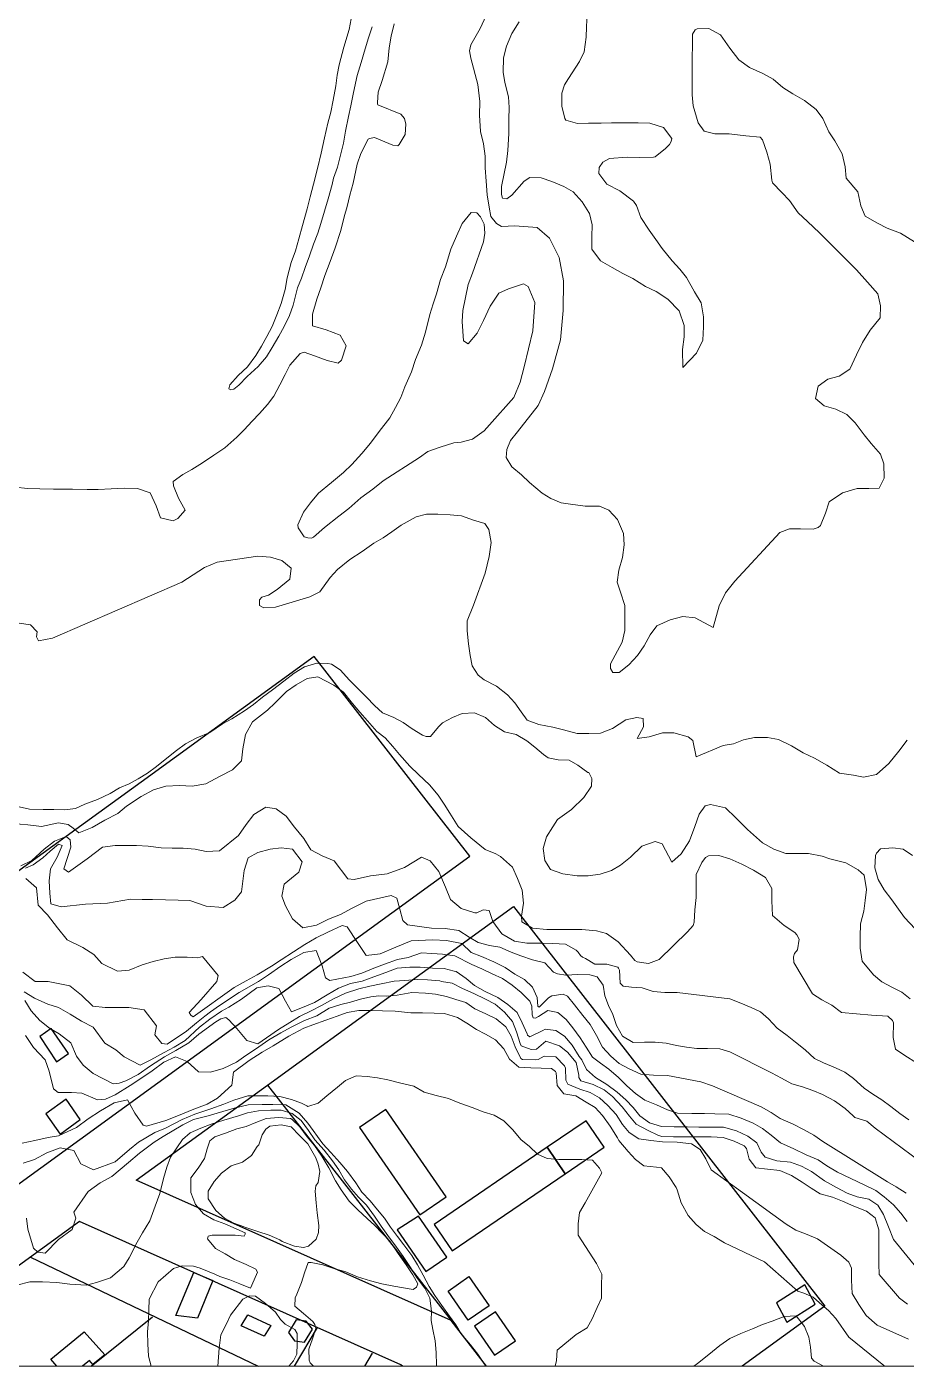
# Model space of a CAD drawing. Header units: metres. Extents: x 47 to 1988, y 46 to 663.
# Drawn here: x 470 to 643.6, y 45.6 to 309.9 of the extents above; entities that cross this region are included whole.
import ezdxf

# ---------------------------------------------------------------- set-up
doc = ezdxf.new("R2010")
doc.units = ezdxf.units.M
for name, color, linetype in [('01_Fina', 7, 'Continuous'), ('casas', 80, 'Continuous'), ('predios', 220, 'Continuous')]:
    doc.layers.add(name, color=color, linetype=linetype)

msp = doc.modelspace()

# ---------------------------------------------------------------- linework, layer by layer
at = {"layer": '01_Fina', "lineweight": 9}
msp.add_lwpolyline([(49.18, 45.57), (788.27, 45.57), (787.83, 663.43), (48.74, 663.43), (49.18, 45.57)], dxfattribs=at)
at = {"layer": '01_Fina', "linetype": 'Continuous', "lineweight": 9}
for points in [[(560.67, 312.18), (559.48, 309.57), (557.61, 306.38), (557.39, 305.2), (557.61, 303.72), (559.03, 298.54), (559.44, 295.21), (559.36, 292.48), (559.51, 289.24), (560.15, 286.86), (560.47, 284.4), (560.48, 282.07), (560.64, 279.48), (560.89, 276.78), (561.25, 274.31), (561.61, 272.46), (562.7, 271.12), (563.67, 270.51), (566.34, 270.63), (570.76, 270.32), (573.15, 268.18), (575.07, 264.37), (575.92, 259.82), (575.84, 253.91), (575.32, 248.17), (573.73, 242.44), (572.16, 237.92), (570.92, 235.21), (566.84, 230), (565.45, 228.25), (564.77, 226.47), (564.62, 224.93), (565.72, 223.1), (567.66, 221.49), (569.2, 220.01), (571.72, 217.89), (573.45, 216.82), (575.44, 215.94), (577.3, 215.7), (580.2, 215.32), (583, 215.31), (584.87, 214.54), (586.6, 212.66), (587.79, 209.91), (587.9, 207.66), (587.54, 205.17), (586.86, 202.7), (586.49, 200.34), (587.17, 198.32), (588.04, 195.71), (588.01, 193.35), (588, 190.8), (587.49, 188.49), (585.2, 184.21), (585.2, 183.28), (585.69, 182.51), (586.89, 182.5), (588.81, 183.98), (590.56, 185.85), (591.86, 187.76), (593.04, 189.91), (594.34, 191.71), (597.01, 192.9), (599.46, 193.52), (601.93, 193.26), (605.48, 191.4), (606.68, 195.67), (607.9, 198.2), (609.71, 200.54), (618.6, 210.15), (620.52, 210.86), (622.72, 210.83), (625.19, 210.8), (626.21, 211.08), (626.65, 211.49), (627.61, 213.94), (628.38, 216.14), (631, 217.93), (633.87, 218.78), (636.18, 218.77), (638.22, 218.86), (639.19, 220.82), (639.18, 223.66), (638.49, 225.56), (636.63, 227.67), (635.24, 229.41), (633.47, 231.73), (631.88, 233.4), (629.66, 234.45), (627.38, 235.1), (625.65, 236.57), (626.21, 239.02), (628.11, 240.37), (630.33, 240.99), (632.46, 242.37), (633.79, 245.19), (634.91, 247.64), (636.47, 250.08), (638.44, 252.48), (638.5, 254.84), (637.97, 257.25), (635.92, 259.52), (633.78, 261.96), (626.45, 269.29), (624.07, 271.52), (622.25, 273.21), (620.55, 275.62), (619.03, 277.25), (617.21, 279.15), (617.02, 279.64), (616.73, 282.81), (616.09, 285.17), (615.22, 287.64), (614.72, 288.16), (611.89, 288.42), (608.63, 288.8), (605.79, 288.81), (603.71, 289.32), (602.49, 290.99), (601.53, 294.33), (601.33, 296.53), (601.34, 298.77), (601.34, 301.22), (601.35, 304.02), (601.36, 306.08), (601.37, 308.44), (601.9, 309.34), (602.3, 309.54), (604.61, 309.58), (606.94, 308.37), (608.74, 305.73), (610.51, 303.41), (612.66, 301.92), (615.24, 300.71), (617.32, 299.6), (619.21, 297.97), (621.2, 296.69), (623.48, 295.39), (625.81, 293.62), (627.08, 291.82), (628.3, 289.18), (629.47, 287.39), (630.94, 284.84), (631.51, 282.27), (631.71, 280.03), (634.02, 277.36), (634.63, 274.58), (635.46, 272.57), (637.88, 271.15), (639.84, 270.19), (642.43, 269.17), (645.22, 267.47)], [(567.19, 310.89), (565.73, 308.6), (564.66, 306.08), (564.07, 303.77), (563.99, 301), (564.33, 298.94), (565.04, 296.11), (565.17, 293.98), (565.16, 291.7), (565.15, 288.85), (564.93, 285.5), (564.65, 283.19), (563.67, 278.39), (563.67, 276.81), (563.91, 276.09), (564.76, 275.97), (565.74, 276.68), (568.16, 279.48), (569.29, 280.16), (571.51, 280.11), (573.63, 279.41), (575.99, 278.38), (577.81, 277.38), (579.61, 275.41), (580.9, 273.3), (581.08, 273.05), (581.56, 270.87), (581.53, 268.49), (581.54, 266.04), (583.23, 263.72), (585.51, 262.42), (587.61, 261.23), (589.6, 260.23), (592.11, 258.7), (594.24, 257.67), (596.5, 256.18), (598.78, 253.88), (599.77, 250.97), (599.76, 248.75), (599.43, 246.23), (599.45, 242.69), (602.2, 245.52), (603.44, 248.06), (603.58, 250.68), (603.59, 252.71), (603.11, 255.44), (601.8, 257.62), (600.21, 260.43), (598.9, 262.07), (597.38, 263.74), (595.4, 266.2), (594.13, 267.92), (592.82, 269.77), (591.16, 272.32), (590.36, 274.66), (589.72, 275.48), (587.02, 277.58), (584.46, 278.86), (582.91, 280.98), (582.94, 282.15), (583.67, 283.24), (585, 283.96), (588.47, 284.2), (590.93, 284.16), (593.66, 284.18), (594, 284.27), (596.09, 285.9), (596.88, 286.71), (597.18, 287.26), (597.32, 287.87), (595.64, 290.07), (592.96, 290.93), (590.67, 290.94), (588.26, 290.95), (585.42, 290.94), (583.36, 290.92), (580.89, 290.9), (578.69, 290.84), (576.4, 291.52), (576.2, 291.82), (575.6, 294.23), (575.59, 296.82), (576.15, 298.5), (576.88, 299.72), (579.08, 303.08), (579.98, 304.99), (580.43, 307.88), (580.49, 309.92), (580.61, 312.53)], [(542.52, 310.54), (541.92, 308.06), (541.54, 305.76), (541.22, 303.04), (540.13, 299.34), (539.36, 297.03), (539.2, 294.99), (539.22, 294.75), (539.31, 294.54), (543.8, 292.69), (544.53, 291.84), (544.8, 290.7), (544.68, 288.67), (543.52, 286.67), (543.21, 286.46), (542.26, 286.57), (538.59, 288.08), (537.66, 287.9), (537.37, 287.77), (535.92, 284.94), (535.22, 282.8), (534.42, 279.09), (533.72, 276.68), (533.22, 274.48), (532.6, 272.45), (531.95, 269.69), (530.87, 266.32), (529.84, 263.63), (528.83, 260.87), (528.04, 258.42), (527.26, 256.18), (526.41, 253.23), (526.41, 250.88), (529.07, 250.12), (531.83, 249.06), (533.06, 246.98), (532.12, 244.15), (531.43, 243.55), (529.28, 244.05), (526.75, 244.98), (524.75, 245.74), (523.97, 245.44), (521.88, 243.17), (520.98, 241.31), (519.93, 239.26), (518.72, 237.01), (517.51, 235.36), (515.95, 233.61), (514.46, 232.06), (512.9, 230.35), (511.44, 228.95), (509.09, 226.85), (506.92, 225.38), (504.65, 223.88), (502.55, 222.58), (500.76, 221.58), (498.91, 220.16), (498.93, 219.3), (499.94, 216.88), (501.26, 214.51), (499.79, 212.85), (498.91, 212.44), (496.41, 212.99), (495.54, 215.39), (494.32, 217.97), (491.86, 218.83), (489.28, 218.84), (486.65, 218.73), (484.07, 218.62), (481.89, 218.6), (479.02, 218.64), (475.26, 218.68), (472.56, 218.72), (470.19, 218.77), (467.61, 219.09)], [(538.16, 309.95), (537.44, 307.78), (536.77, 305.61), (535.98, 302.87), (535.21, 300.32), (534.48, 296.95), (533.98, 294.35), (533.47, 292.22), (532.89, 289.36), (532.53, 286.93), (531.96, 284.85), (531.33, 282.21), (530.55, 280.06), (530.26, 278.79), (529.5, 275.97), (528.05, 271.12), (527.44, 269.18), (526.59, 267), (525.78, 264.75), (524.94, 262.39), (524.18, 260.29), (523.4, 258.41), (522.55, 255.01), (521.84, 252.96), (520.79, 250.77), (519.72, 248.86), (518.39, 246.65), (517.28, 244.77), (515.69, 242.85), (513.51, 240.91), (511.81, 239.2), (510.87, 238.39), (510.28, 238.3), (509.9, 238.47), (510.06, 239.25), (511.74, 241.12), (513.58, 242.83), (515.22, 245.06), (516.31, 246.87), (517.4, 248.77), (518.4, 250.75), (519.35, 253.08), (520.23, 255.32), (520.96, 258.06), (521.41, 260.38), (522.18, 263.42), (523, 265.68), (523.67, 268.09), (524.39, 270.74), (525.33, 273.97), (525.95, 276.38), (526.58, 278.86), (527.35, 281.93), (528.1, 285), (528.78, 288.02), (529.43, 290.88), (530.03, 293.05), (530.46, 295.46), (530.99, 298.29), (531.28, 300.4), (531.66, 302.43), (532.58, 305.92), (533.62, 309.39), (534, 311.5)], [(468.5, 192.22), (470.71, 191.88), (472.05, 190.49), (471.92, 189.52), (472.31, 188.73), (475.04, 189.24), (500.61, 200.31), (505.09, 203.24), (507.57, 204.25), (515.62, 205.47), (518.08, 205.27), (520.36, 204.58), (522.15, 203.09), (521.93, 200.91), (519.39, 198.88), (517.72, 197.72), (516.41, 197.35), (515.95, 196.84), (515.94, 195.69), (516.76, 195.22), (519.09, 195.36), (525.84, 197.43), (527.82, 198.42), (529.87, 201.26), (531.29, 202.83), (533.73, 204.76), (536.19, 206.39), (538.51, 208), (540.3, 209.09), (542.06, 210.27), (543.9, 211.55), (546.86, 213.22), (548.91, 213.71), (551.13, 213.73), (553.57, 213.63), (555.77, 213.41), (558.15, 212.55), (560.37, 211.91), (561.2, 210.7), (561.62, 208.13), (561.28, 205.41), (560.48, 202.09), (558.14, 195.76), (556.88, 192.69), (556.9, 190.68), (557.16, 188.15), (557.5, 185.86), (557.91, 183.82), (559.11, 181.95), (560.24, 181.04), (562.71, 179.81), (564.86, 178.07), (566.31, 176.49), (567.58, 174.73), (568.73, 173.08), (571.04, 172.2), (573.83, 171.68), (575.94, 171.18), (578.64, 170.46), (580.95, 170.43), (583.24, 170.49), (585.6, 171.41), (588.2, 173.13), (590.4, 173.59), (591.67, 173.4), (591.71, 171.78), (590.46, 169.47), (592.84, 169.81), (595.45, 170.56), (597.7, 170.6), (600.53, 169.82), (601.42, 169.05), (602.14, 165.87), (607.45, 168.1), (609.51, 168.44), (611.48, 169.22), (613.61, 169.67), (616.22, 169.66), (618.39, 169.29), (620.93, 167.98), (623.26, 166.61), (625.5, 165.56), (627.88, 164.19), (630.4, 162.61), (633.15, 162.21), (635.11, 161.83), (637.73, 162.35), (640.16, 164.52), (642.14, 166.99), (643.74, 169.11)], [(467.89, 156.08), (470.54, 155.52), (473.21, 155.44), (475.34, 155.42), (477.48, 155.39), (479.59, 155.62), (481.47, 156.47), (483.97, 157.44), (486.45, 158.59), (488.31, 159.75), (490.22, 160.51), (492, 161.53), (493.82, 162.64), (495.61, 163.92), (497.31, 165.3), (499.56, 167.11), (501.31, 168.39), (503.57, 169.62), (506.12, 170.65), (508.63, 172.38), (510.47, 173.37), (512.97, 174.92), (514.72, 176.18), (516.49, 177.63), (518.5, 179.07), (520.72, 180.77), (522.78, 182.36), (524.81, 183.61), (527.24, 184.36), (529.39, 184.28), (530.1, 184.16), (531.84, 183.02), (533.66, 180.96), (535.41, 179.28), (537.07, 177.6), (538.62, 175.97), (540.23, 174.55), (542.45, 173.58), (544.31, 172.6), (546.04, 171.4), (548.11, 170.09), (548.82, 169.85), (549.65, 169.88), (551.28, 171.73), (552.03, 172.53), (554.03, 173.62), (555.91, 174.37), (558.33, 174.53), (560.52, 173.63), (562.28, 172), (564.27, 170.76), (566.61, 170.23), (568.66, 169.02), (570.28, 167.77), (571.96, 166.33), (572.88, 165.63), (574.89, 165.22), (577.02, 165.17), (578.78, 164.18), (580.7, 162.73), (580.9, 162.78), (581.49, 161.59), (581.47, 160.08), (579.93, 157.82), (577.48, 155.43), (574.73, 153.5), (573.8, 152), (572.57, 150.05), (571.94, 147.78), (572.21, 145.36), (573.37, 143.58), (575.8, 142.74), (578.62, 142.33), (580.79, 142.33), (583.17, 142.71), (585.4, 143.42), (587.16, 144.46), (589.18, 146.07), (591.36, 148.24), (594.02, 149.13), (595.39, 148.7), (597.31, 145.04), (599.15, 146.68), (600.77, 149.29), (601.85, 152.06), (602.71, 154.54), (603.9, 156.17), (604.91, 156.45), (607.92, 155.79), (609.92, 153.77), (612.25, 151.47), (615.18, 148.9), (617.44, 147.64), (619.84, 146.78), (621.9, 146.79), (624.26, 146.79), (626.97, 146.22), (628.51, 145.7), (631.67, 144.91), (634.08, 143.51), (635.26, 142.49), (635.73, 139.65), (635.5, 137.47), (635.19, 135.37), (634.53, 132.88), (634.5, 130.31), (634.49, 128.09), (634.86, 125.5), (637.11, 122.83), (638.77, 121.46), (640.85, 120.34), (642.72, 119.41), (644.36, 118.11)], [(645.59, 105.43), (643.28, 106.87), (641.44, 108.13), (640.98, 110.42), (641.08, 113.33), (640.85, 113.82), (639.91, 114.63), (636.74, 114.87), (630.77, 115.38), (628.9, 116.82), (626.9, 117.87), (625.1, 119.08), (621.37, 125.26), (621.35, 126.37), (621.54, 127), (622.12, 127.78), (622.43, 129.86), (621.99, 130.74), (621.6, 131.14), (619.5, 132.58), (617.19, 134.53), (617.06, 137.42), (617.05, 139.85), (615.78, 142.05), (613.43, 143.47), (611.14, 144.66), (608.76, 145.7), (606.57, 146.4), (604.53, 146.32), (603.98, 145.97), (603.21, 145), (602.14, 142.63), (602.11, 140.27), (602.12, 138.09), (601.82, 135.67), (601.69, 133.22), (601.5, 132.57), (600.39, 131.33), (594.78, 125.86), (592.69, 125.06), (590.47, 125.36), (590.03, 125.64), (589.18, 126.69), (586.69, 129.36), (584.41, 130.98), (582.42, 131.52), (579.55, 131.76), (577.12, 131.77), (574.76, 131.78), (572.64, 131.78), (569.82, 132.02), (567.67, 133.3), (567.65, 134.37), (568, 136.93), (567.75, 139.51), (566.87, 141.8), (565.84, 144.08), (563.46, 146.16), (562.57, 146.69), (560.49, 147.52), (557.63, 149.86), (555.15, 152.07), (553.5, 154.74), (552.37, 156.51), (551.2, 158.3), (549.48, 160.29), (547.32, 162.36), (545.57, 163.97), (543.58, 166.29), (542.26, 167.87), (540.74, 169.6), (539.05, 170.87), (537.25, 172.93), (535.73, 174.68), (534.26, 176.4), (532.49, 178.58), (530.62, 180), (527.41, 181.61), (525.35, 181.28), (523.17, 180.05), (521.22, 178.75), (519.01, 176.48), (517.48, 175.08), (514.56, 172.75), (513.13, 170.28), (512.66, 167.4), (512.4, 165.03), (510.62, 163.25), (508.19, 162.01), (505.3, 160.53), (502.6, 160.06), (500.16, 160.21), (497.41, 160.04), (495.01, 159.33), (492.58, 157.99), (489.68, 156.13), (487.94, 154.64), (485.41, 153.34), (482.9, 151.91), (480.28, 150.83), (479.14, 151.76), (478.14, 152.49), (476.28, 152.8), (472.91, 152.11), (470.19, 152.4), (467.14, 152.7)], [(468.81, 144.34), (470.98, 145.38), (473.4, 147.62), (475.43, 149.21), (477.79, 150.15), (478.53, 149.47), (478.66, 148.03), (477.31, 143.73), (478.24, 143.06), (481.9, 145.74), (484.92, 148.04), (487.45, 148.32), (491.62, 148.31), (493.96, 148.19), (496.54, 147.87), (498.67, 147.82), (500.85, 147.79), (503.23, 147.61), (505.39, 147.17), (508.05, 147.32), (511.76, 150.33), (513.28, 152.51), (514.77, 154.44), (517.14, 155.88), (519.24, 155.59), (521.16, 154.12), (522.86, 151.96), (524.64, 149.71), (526.08, 147.49), (528.29, 146.33), (530.69, 145.3), (533.34, 141.76), (534.63, 141.6), (537.81, 142.34), (541.13, 142.73), (544.56, 144.01), (547.91, 146.03), (549.63, 145.3), (551.32, 143.21), (552.61, 140.12), (553.59, 137.71), (555.75, 135.88), (558.45, 135.02), (558.82, 135.04), (560.07, 135.64), (561.27, 135.54), (561.98, 133.37), (563.75, 130.89), (566.25, 129.47), (568.7, 129.04), (571.59, 129.04), (573.85, 129.03), (576.3, 128.9), (578.45, 127.67), (578.82, 127.32), (579.28, 126.66), (579.65, 126.28), (580.3, 126.07), (582.1, 124.91), (584.5, 124.94), (586.65, 124.34), (586.79, 124.15), (586.95, 123.73), (587.14, 121.15), (587.69, 120.58), (589.34, 120.37), (591.47, 120.23), (593.64, 119.55), (595.91, 119.36), (598.34, 119.35), (608.74, 118.06), (610.96, 117.22), (612.97, 116.34), (614.82, 115.48), (616.41, 114.11), (618.09, 112.32), (620.05, 110.81), (621.69, 109.51), (623.6, 107.98), (625.45, 106.33), (627.27, 105.47), (629.6, 104.47), (631.43, 103.58), (633.16, 102.37), (635.24, 100.45), (636.97, 99.26), (638.74, 98.17), (640.52, 96.8), (642.34, 95.43), (644.1, 94.2)], [(469.75, 143.88), (471.28, 144.52), (473.17, 145.94), (474.62, 147.21), (476.22, 148.63), (476.94, 148.34), (476.01, 146.07), (474.7, 143.72), (474.43, 141.4), (474.52, 138.96), (474.73, 136.85), (476.78, 136.26), (481.6, 136.74), (485.93, 136.97), (490.49, 137.74), (492.74, 137.71), (494.78, 137.68), (497.34, 137.65), (499.85, 137.57), (502.19, 137.5), (505.37, 136.39), (508.73, 136.11), (511.03, 137.57), (512.37, 139.19), (512.92, 143.42), (513.69, 145.9), (515.62, 146.99), (518.02, 147.62), (520.18, 147.85), (522.45, 147.59), (524.36, 145.12), (523.68, 143.1), (520.78, 140.69), (520.34, 138.35), (521.05, 136.45), (522.44, 133.85), (524.45, 132.09), (527.14, 132.65), (529.52, 133.78), (531.88, 134.75), (534.22, 136), (536.96, 137.38), (541.92, 138.49), (543.06, 137.92), (543.6, 135.8), (544.21, 133.55), (545.15, 132.69), (549.87, 132.03), (552.57, 131.99), (555.29, 131.56), (557.28, 130.28), (559.08, 129.17), (561.32, 128.63), (563.33, 128.3), (565.59, 127.3), (567.51, 126.55), (569.82, 125.78), (572.27, 125.19), (573.92, 123.37), (574.76, 122.98), (576.4, 122.77), (578.78, 122.86), (581.12, 122.8), (582.6, 122.41), (583.77, 120.76), (584.07, 118.7), (584.8, 116.78), (585.67, 114.97), (586.36, 112.84), (587.56, 110.73), (589.68, 109.46), (591.88, 109.52), (594.03, 109.51), (596.2, 109.34), (598.23, 108.87), (600.22, 108.56), (602.21, 108.3), (604.38, 108.25), (606.77, 108.24), (608.75, 107.63), (616.97, 103.49), (618.96, 102.4), (620.99, 101.3), (623.07, 100.74), (625.17, 99.97), (627.04, 99.18), (629.42, 97.92), (631.5, 96.43), (633.07, 94.97), (633.46, 94.69), (635.77, 93.92), (637.45, 92.58), (648.11, 84.63)], [(645.33, 131.87), (643.21, 134.1), (642.06, 135.79), (640.7, 137.62), (639.2, 139.57), (638.03, 141.61), (637.37, 143.92), (637.49, 146.4), (637.68, 146.83), (638.51, 147.69), (640.94, 147.86), (642.95, 147.6), (644.82, 146.39)], [(469.79, 141.84), (471.93, 139.99), (472.24, 136.58), (474.06, 134.64), (476.02, 132.08), (477.95, 129.75), (481.06, 128.22), (483.22, 126.84), (484.81, 125.05), (487.89, 123.56), (490.19, 123.72), (492.77, 124.82), (494.91, 125.46), (497.09, 125.98), (499.25, 126.28), (501.64, 126.28), (503.77, 126.2), (504.69, 126.45), (507.73, 122.69), (507.5, 121.52), (504.38, 117.97), (502.02, 115.4), (502.38, 114.83), (502.81, 114.54), (510.92, 120.3), (513.26, 121.65), (515.46, 122.83), (518.27, 124.5), (520.18, 125.75), (522.64, 127.38), (524.89, 128.77), (527.11, 130.09), (529.44, 131.25), (532.22, 132.57), (533.22, 132.27), (535.27, 129.18), (536.97, 126.65), (539.76, 126.97), (542.8, 128.26), (545.86, 129.52), (550.15, 129.73), (552.85, 129.62), (555.85, 128.99), (557.7, 127.25), (559.71, 126.41), (562.18, 125.41), (564.42, 124.27), (566.32, 122.92), (568.23, 121.88), (569.82, 120.39), (570.76, 118.33), (570.83, 116.66), (571.13, 116.43), (572.94, 118.28), (573.64, 118.69), (575.88, 119.03), (576.73, 118.61), (578.07, 116.89), (579.75, 114.76), (581.22, 113.02), (582.44, 110.87), (583.64, 108.53), (585.25, 106.79), (586.89, 105.3), (588.74, 104.3), (591.21, 103.2), (593.66, 103.01), (596.48, 102.96), (603.02, 101.69), (605.31, 100.89), (614.96, 96.79), (616.92, 95.65), (618.72, 94.49), (621.26, 93.35), (623.3, 92.3), (625.35, 91.14), (627.1, 89.95), (639.85, 81.95), (641.6, 80.95), (643.58, 79.7)], [(469.22, 123.33), (471.64, 121.52), (474.22, 121.49), (478.5, 120.67), (480.77, 118.82), (483.02, 116.61), (485.48, 116.37), (487.9, 116.36), (490.15, 116.4), (493.15, 115.89), (495.6, 112.76), (495.24, 110.96), (496.62, 109.26), (497.67, 109.16), (501.49, 111.71), (503.46, 113.33), (505.11, 114.65), (506.27, 115.5), (508.01, 116.77), (511.93, 119.31), (515.72, 121.48), (517.71, 122.82), (520.12, 124.52), (522.2, 125.87), (524.66, 127.21), (527.1, 127.65), (528.29, 124.56), (528.97, 122.23), (529.78, 121.67), (533.93, 122.5), (536.09, 123.16), (538.47, 124.12), (540.57, 124.95), (543.18, 125.84), (545.25, 126.26), (547.89, 127.18), (549.95, 127.05), (552.06, 126.91), (554.45, 126.57), (557.86, 124.87), (559.78, 124.03), (561.85, 123.01), (563.86, 122.1), (565.82, 120.77), (567.6, 119.33), (569.26, 117.64), (569.7, 116.6), (569.71, 114.91), (569.94, 114.35), (570.38, 114.24), (571.01, 114.58), (572.82, 115.76), (574.78, 115.36), (576.42, 113.98), (577.8, 112.38), (579.23, 110.41), (580.4, 108.51), (581.67, 106.59), (583.26, 105.36), (584.9, 104.2), (586.76, 102.55), (588.42, 100.88), (590.11, 99.37), (591.95, 98.09), (594.26, 97.18), (596.46, 96.16), (598.44, 95.48), (601.27, 95.42), (603.76, 95.42), (605.82, 95.41), (608.55, 95.33), (611.02, 94.54), (613.36, 93.51), (615.18, 92.46), (616.93, 91.14), (618.73, 89.65), (621.41, 88.49), (623.84, 87.32), (626.17, 86.28), (627.88, 85.14), (629.98, 83.88), (632.63, 82.6), (635.26, 81.39), (637.55, 80.22), (639.21, 78.97), (641.08, 77.44), (642.48, 75.79), (643.78, 74.14)], [(469.46, 119.49), (471.48, 118.21), (474.17, 117.01), (476.22, 116.34), (478.52, 115.08), (480.76, 113.7), (483.11, 112.49), (485.41, 109.36), (487.58, 107.98), (489.19, 106.63), (492.37, 104.96), (494.47, 106.04), (497.12, 107.48), (499.09, 108.52), (501.22, 109.86), (504.07, 112.5), (506.11, 114.06), (508.43, 115.62), (509.88, 116.46), (512.34, 118.01), (515.39, 120.27), (517.61, 120.65), (519.71, 120.12), (521.07, 117.59), (522.23, 115.54), (524.73, 116.53), (526.8, 117.38), (529.31, 118.84), (531.51, 120.18), (533.89, 121.08), (536.21, 121.57), (538.48, 122.39), (540.86, 123.26), (543.09, 124.16), (545.61, 124.36), (547.62, 124.36), (550.08, 124.14), (552.35, 124.06), (554.36, 123.56), (554.76, 123.49), (556.69, 122.1), (558.38, 120.71), (560.45, 119.54), (562.97, 118.31), (564.93, 116.96), (566.8, 115.36), (567.76, 113.32), (568.73, 111.14), (568.84, 110.91), (569.31, 110.59), (571.85, 111.8), (572.29, 112.08), (574.38, 111.86), (576.11, 110.72), (577.65, 108.92), (579.05, 106.67), (579.56, 106.02), (580.46, 104.16), (582.21, 102.54), (584.47, 101.14), (586.55, 99.64), (588.23, 98.15), (589.66, 96.64), (591, 95), (592.89, 93.6), (595.27, 92.9), (597.79, 92.8), (600.31, 92.79), (602.67, 92.78), (605.1, 92.77), (607.52, 92.72), (610.04, 92.02), (612.33, 90.97), (614.11, 89.64), (614.96, 87.79), (615.76, 86.84), (618, 86.12), (620.73, 85.81), (622.88, 85.06), (624.89, 83.99), (627.47, 82.15), (629.78, 80.85), (631.93, 79.73), (633.89, 79.03), (636.2, 78.56), (637.98, 77.38), (639.08, 75.52), (640.09, 73.07), (641.03, 70.59), (647.77, 62.37)], [(469.58, 117.78), (470.83, 115.68), (472.54, 113.81), (474.48, 112.27), (476.41, 111.16), (478.71, 109.4), (479.79, 106.73), (481.14, 104.96), (483.06, 103.37), (487.07, 101.29), (488.2, 101.43), (489.56, 101.87), (492, 103.14), (494.43, 104.88), (497.2, 106.62), (499.4, 107.89), (501.95, 109.4), (503.92, 111.13), (507.28, 113.56), (508.32, 114.14), (509.25, 114.37), (509.85, 113.95), (511.46, 112.22), (513.44, 109.83), (515.61, 109.18), (517.29, 110.35), (519.65, 112.04), (521.92, 113.39), (523.81, 114.6), (526.14, 115.73), (528.19, 116.74), (530.51, 118.11), (532.92, 119.22), (535.53, 120.08), (537.67, 120.6), (539.95, 121.07), (542.51, 121.54), (544.58, 121.68), (547.07, 121.88), (549.1, 121.85), (551.49, 121.66), (551.85, 121.51), (553.92, 121.15), (555.99, 120.12), (558.2, 119.11), (560.55, 118.01), (562.41, 117.05), (564.27, 115.42), (565.87, 113.59), (566.62, 111.55), (567.34, 109.26), (567.57, 108.8), (569.57, 108.05), (570.59, 108.16), (572.44, 109.71), (575.14, 108.8), (576.72, 107.54), (578.41, 105.5), (578.97, 102.98), (578.97, 102.56), (579.34, 101.89), (581.8, 101.2), (583.98, 100.15), (585.62, 98.82), (587.52, 96.76), (588.96, 94.9), (590.26, 93.37), (592.63, 92.11), (594.54, 91.2), (595.34, 90.89), (597.65, 90.85), (600.38, 90.86), (602.87, 90.84), (605.06, 90.82), (607.41, 90.74), (609.64, 89.96), (611.58, 89.05), (612.06, 88.52), (612.57, 86.41), (613.92, 84.72), (616.16, 84.47), (618.6, 84.2), (620.91, 83.22), (623.02, 81.91), (624.79, 80.72), (626.56, 79.62), (629, 78.92), (631.02, 78.14), (633.21, 77.16), (635.76, 76.15), (637.42, 74.87), (638.16, 72.48), (638.19, 70.18), (638.18, 67.85), (638.14, 65.77), (638.22, 63.65), (642.22, 59), (643.81, 57.81)], [(469.73, 110.81), (471.33, 108.45), (473.6, 106.03), (474.42, 103.81), (475.26, 100.31), (476.19, 99.58), (478.8, 99.56), (480.86, 99.47), (483.93, 98.15), (485.51, 98.27), (487.44, 99.15), (490.4, 100.98), (492.91, 102.65), (494.75, 103.88), (497.04, 105.61), (499.31, 106.62), (501.62, 105.72), (503.91, 103.65), (506.23, 103.62), (508.75, 104.3), (511.4, 105.61), (513.24, 106.87), (515.13, 108.17), (517.78, 109.98), (520.12, 111.4), (522.17, 112.49), (524.79, 113.83), (527.24, 114.74), (529.7, 116.23), (531.96, 116.98), (533.86, 117.41), (535.83, 118.04), (537.88, 118.48), (539.47, 118.65), (541.06, 118.63), (543.11, 118.79), (546.01, 119.31), (548.71, 119.18), (550.67, 118.97), (552.81, 118.57), (554.68, 117.93), (556.62, 117.34), (558.43, 116.11), (560.62, 115.12), (562.62, 114.16), (564.57, 112.54), (565.6, 110.73), (566.41, 108.62), (567.53, 106.33), (567.8, 106.08), (570.32, 106.01), (570.94, 106.1), (572.1, 106.76), (574.41, 106.61), (576.15, 104.87), (576.31, 104.4), (576.38, 102.03), (576.75, 101.24), (579.14, 100.23), (581.19, 99.59), (583.03, 98.54), (584.68, 97.05), (586.31, 95.27), (587.56, 93.25), (588.87, 91.67), (590.82, 90.46), (593.17, 90.14), (595.48, 89.83), (598.36, 89.76), (601.17, 89.49), (602.9, 88.37), (604.01, 86.49), (605.06, 84.32), (611.28, 79.84), (619.85, 73.58), (621.76, 72.41), (623.69, 71.73), (626.08, 70.72), (630.68, 67.48), (632.24, 66.11), (632.8, 64.95), (632.76, 62.55), (632.93, 59.94), (634.23, 57.77), (635.69, 55.59), (637.86, 53.65), (644, 50.88)], [(469.05, 89.62), (471.59, 90.09), (474.23, 90.74), (476.25, 91.07), (479.8, 92.66), (482.12, 94.38), (484.51, 95.96), (487.25, 97.54), (489.84, 98.14), (491.32, 95.54), (492.93, 93.13), (493.62, 92.92), (497.42, 94.09), (499.92, 95.04), (502.66, 96.14), (505.56, 97.3), (507.61, 98.46), (510.44, 101.03), (510.8, 103.63), (513.87, 105.91), (516.47, 107.56), (518.62, 108.79), (521.7, 110.69), (524.65, 112.27), (526.44, 112.93), (529.04, 113.86), (531.24, 114.66), (533.23, 115.36), (535.54, 115.76), (537.94, 115.76), (540.22, 115.72), (542.69, 115.64), (545.81, 115.34), (548.11, 115.3), (550.4, 115.26), (552.43, 115.2), (555.03, 114.38), (556.82, 113.3), (558.75, 112.02), (560.55, 111.11), (562.52, 109.99), (564.13, 108.18), (565.27, 106.14), (567.1, 104.6), (569.5, 104.43), (571.51, 104.41), (573.58, 104.35), (574.36, 103.75), (574.5, 103.47), (574.69, 100.98), (576.02, 99.35), (578.39, 98.92), (580.42, 97.68), (582.16, 96.66), (583.63, 95.08), (585.11, 92.94), (586.6, 90.63), (586.87, 90.09), (588.72, 87.98), (590.14, 86.4), (591.8, 85.1), (594.29, 84.85), (595.26, 84.71), (596.81, 82.92), (598.18, 80.81), (598.39, 80.39), (599.13, 77.8), (600.55, 75.3), (602.13, 73.51), (603.76, 72.16), (605.64, 71.16), (607.71, 69.95), (615.6, 66.2), (622.21, 60.39), (623.38, 60.01), (625.18, 59.2), (626.48, 58.07), (628.25, 56.56), (629.71, 54.98), (632.23, 51.3), (639.18, 45.69), (639.39, 45.57)], [(574.28, 45.57), (574.53, 46.7), (574.7, 48.73), (578.4, 51.82), (580.57, 53.15), (581.58, 54.89), (582.54, 57.13), (583.4, 59.01), (583.41, 59.45), (583.44, 61.5), (583.46, 63.72), (582.46, 65.85), (578.83, 71.43), (578.84, 73.67), (579.09, 75.93), (580.19, 77.84), (583.48, 83.72), (583.03, 84.65), (581.63, 86.23), (579.53, 86.34), (577.5, 86.35), (574.98, 86.37), (572.7, 86.57), (570.79, 87.43), (569.19, 88.92), (567.51, 90.32), (565.93, 92.24), (564.17, 94.03), (562.21, 95.11), (560.07, 95.79), (557.93, 96.66), (555.45, 97.48), (553.21, 98.4), (550.8, 99.02), (548.42, 99.65), (546.38, 100.87), (545.55, 101.06), (543.55, 101.52), (541.26, 102.1), (539.19, 102.46), (537.16, 102.73), (535.02, 102.88), (532.89, 101.98), (531.31, 100.67), (529.24, 98.95), (527.48, 97.49), (525.47, 96.86), (525.24, 96.93), (524.2, 97.51), (522.24, 98.24), (519.91, 98.83), (517.58, 98.95), (513.59, 98.95), (510.85, 98.08), (508.88, 97.27), (506.29, 96.4), (503.18, 95.3), (500.67, 94.27), (497.4, 92.57), (495.27, 91.69), (492.07, 89.76), (490.23, 88.35), (487.44, 85.93), (483.15, 84.32), (480.68, 85.52), (479.27, 88.17), (476.55, 88.67), (473.96, 87.69), (471.48, 86.37), (469.26, 85.64)], [(468.03, 61.57), (470.6, 62.24), (473.11, 62.21), (475.92, 62.08), (478.47, 61.79), (481.8, 61.59), (483.72, 62.08), (486.5, 62.99), (489.16, 65.23), (490.19, 66.94), (491.78, 70.07), (492.84, 71.91), (494.27, 74.24), (495.31, 77.16), (496.24, 79.63), (496.99, 82.61), (497.63, 84.85), (498.34, 86.86), (500.7, 90.34), (502.26, 91.61), (504.31, 92.54), (506.41, 93.31), (508.85, 94.12), (511.75, 95.01), (513.53, 95.55), (515.74, 95.95), (518.15, 96.1), (520.2, 96.08), (522.39, 95.47), (524.13, 94.05), (525.6, 92.06), (526.85, 90.22), (528.71, 88.18), (530.35, 86.12), (531.56, 84.33), (532.71, 82.36), (534.05, 80.51), (535.45, 78.91), (537.01, 77.33), (538.61, 75.17), (539.94, 73.18), (541.26, 71.37), (542.95, 69.07), (544.26, 67.24), (545.74, 65.06), (546.93, 63.14), (548.58, 61), (549.55, 59.01), (549.9, 56.43), (549.78, 54.57), (550.13, 52.79), (550.6, 50.56), (550.8, 48.27), (550.89, 45.78), (550.95, 45.57)], [(560.55, 45.57), (560.26, 46.04), (559.02, 47.94), (557.59, 49.8), (555.72, 51.98), (554.66, 53.74), (553.44, 55.48), (551.92, 57.54), (550.54, 59.53), (549.44, 61.27), (548.24, 63.52), (547.12, 65.56), (546.01, 67.39), (544.4, 69.52), (543.18, 71.17), (541.78, 73.02), (540.58, 74.81), (539.22, 76.45), (537.74, 78.24), (536.13, 79.93), (534.93, 81.74), (533.3, 83.99), (531.78, 85.78), (529.98, 87.77), (528.39, 89.46), (525.49, 93.54), (523.76, 95.52), (521.13, 97.19), (518.54, 97.2), (516.48, 97.21), (513.68, 97.13), (510.93, 96.5), (508.67, 95.87), (505.77, 95), (502.92, 94.24), (500.79, 93.22), (496.88, 90.92), (495.11, 89.79), (492.24, 87.6), (490.09, 85.8), (486.76, 83), (484.47, 81.75), (482.08, 80.05), (479.26, 76), (479.7, 74.79), (478.97, 72.56), (476.25, 70.56), (473.63, 67.89), (472.2, 68.07), (471.3, 68.84), (470.19, 72.6), (469.95, 74.81)], [(526.59, 45.57), (525.95, 46.23), (525.7, 46.76), (525.65, 48.93), (526.38, 50.98), (527.04, 53), (526.86, 53.79), (526.42, 54.39), (524.61, 55.97), (522.89, 57.44), (522.99, 59.08), (523.3, 59.77), (524.21, 62.07), (524.83, 64.02), (525.53, 66.03), (526.13, 66.07), (528.42, 65.57), (530.62, 64.86), (532.95, 64.2), (535.28, 63.24), (537.85, 62.39), (540.09, 61.82), (542.46, 61.37), (546.22, 60.68), (546.88, 61.14), (547.15, 61.82), (546.17, 63.58), (544.89, 65.6), (543.31, 67.84), (541.62, 70.23), (540.11, 71.81), (538.67, 73.32), (537.15, 74.74), (535.34, 76.44), (533.6, 78.13), (532.07, 80.38), (530.93, 82.19), (529.63, 84.71), (528.21, 87.01), (526.75, 89.16), (525.31, 90.86), (523.85, 92.83), (522.36, 94.29), (522.01, 94.43), (519.73, 94.66), (517.24, 94.49), (515.2, 93.67), (513.32, 92.9), (511.44, 92.4), (509.18, 91.57), (507.1, 90.87), (506.15, 90.02), (505.56, 88.45), (505.08, 86.58), (503.83, 84.68), (502.39, 82.78), (502.36, 82.02), (502.39, 79.85), (503.27, 77.49), (504.9, 75.65), (506.88, 74.44), (509.09, 73.68), (513.1, 71.92), (513.1, 71.64), (512.9, 71.24), (511.1, 71.41), (508.75, 71.45), (506.56, 71.44), (505.82, 71.22), (505.67, 70.71), (507.23, 68.83), (509.14, 67.73), (511, 66.64), (513.32, 65.65), (515.21, 64.74), (515.51, 64.1), (514.84, 62.62), (514.17, 60.95), (512.03, 61.82), (510.08, 62.59), (508.12, 63.28), (507.13, 63.71), (504.24, 64.9), (502.87, 65.3), (500.63, 65.37), (498.92, 64.88), (495.9, 62.21), (494.12, 58.79), (494.1, 56.64), (494.02, 54.51), (493.83, 52.33), (493.9, 50.01), (494.02, 47.52), (494.52, 45.57)], [(512.91, 73.11), (510.84, 73.77), (508.98, 74.79), (507.33, 76.3), (505.8, 78.62), (505.78, 80.1), (507, 82.01), (508.39, 83.7), (510.34, 85.1), (512.54, 85.82), (514.35, 87.15), (515.47, 88.92), (515.79, 89.28), (516.47, 91.24), (517.15, 92.34), (517.94, 92.94), (520.18, 93.2), (522.17, 92.83), (523.83, 91.13), (525.48, 89.43), (527.04, 86.7), (527.49, 85.48), (527.8, 84.01), (527.51, 81.84), (527.07, 81.18), (526.92, 80.14), (527.08, 77.8), (527.31, 75.85), (527.61, 73.33), (527.58, 71.99), (527.08, 70.62), (525.57, 69.24), (524.63, 68.97), (522.86, 69.27), (520.39, 70.17), (519.91, 70.5), (517.86, 71.43), (515.62, 72.16), (513.02, 73.04)], [(507.7, 45.57), (507.95, 49.14), (508.29, 51.79), (509.34, 53.77), (510.23, 55.66), (512.65, 58.82), (513.96, 59.46), (515.15, 59.41), (517.1, 57.92), (519.08, 56.26), (520.06, 54.81), (520.98, 53.86), (522.92, 52.81), (523.34, 52.04), (523.37, 49.98), (523.31, 47.98), (522.63, 46.61), (521.69, 45.57)], [(601.64, 45.57), (602.35, 46.1), (604.58, 47.91), (606.81, 49.69), (608.73, 51.06), (610.93, 52.02), (613.25, 52.92), (615.19, 53.81), (617.09, 54.49), (619.49, 55.35), (621.82, 55.5), (623.52, 53.41), (624.33, 51.3), (624.69, 49.32), (624.88, 47.17), (625.39, 46.59), (627.25, 45.57)]]:
    msp.add_lwpolyline(points, dxfattribs=at)
msp.add_lwpolyline([(569.89, 249.9), (568.14, 242.81), (567.34, 239.79), (566.1, 236.78), (561.34, 231.4), (560.26, 230.2), (557.97, 228.56), (555.74, 227.93), (554.25, 227.79), (551.56, 226.94), (549.14, 226.08), (547.49, 224.91), (540.35, 220.31), (538.31, 218.64), (535.9, 216.94), (533.55, 214.88), (531.55, 213.35), (528.76, 211.08), (526.58, 209.19), (526.2, 209.03), (525.44, 209.04), (524.76, 209.26), (523.55, 211.03), (523.46, 211.6), (524.63, 214.1), (526.01, 216), (527.57, 217.91), (530.12, 220), (532.48, 221.95), (534.16, 223.54), (536.15, 225.7), (537.86, 227.76), (539.55, 230.04), (541.62, 232.78), (542.78, 234.76), (543.83, 236.73), (544.6, 238.88), (545.92, 241.85), (546.73, 244.29), (547.9, 247.08), (548.68, 249.63), (549.55, 253.12), (550.22, 255.27), (550.86, 257.2), (551.68, 260.08), (552.61, 262.58), (553.7, 266.02), (554.83, 268.58), (555.92, 271.09), (557.68, 273.27), (558.82, 273.18), (559.55, 272.45), (560.28, 271), (560.4, 269.18), (560.16, 267.48), (557.97, 261.33), (557.09, 259.06), (556.58, 256.47), (556.06, 253.96), (555.91, 251.78), (556.18, 247.93), (557.13, 247.36), (558.91, 249.45), (560.15, 251.97), (561.44, 254.79), (563.18, 257.38), (565.04, 258.18), (568.01, 259.19), (568.95, 258.69), (570.27, 255.5)], close=True, dxfattribs=at)
at = {"layer": 'casas'}
for points in [[(475.87, 105.63), (478.24, 107.29), (474.78, 112.25), (472.57, 110.65)], [(477.74, 98.27), (473.76, 95.41), (476.57, 91.39), (480.55, 94.25)], [(540.83, 96.25), (535.63, 92.69), (547.57, 75.42), (552.77, 78.98)], [(572.72, 88.77), (576.28, 83.57), (583.96, 88.83), (580.4, 94.03)], [(550.42, 73.51), (553.97, 68.31), (576.28, 83.57), (572.72, 88.77)], [(547.31, 75.21), (543.1, 72.51), (548.74, 64.25), (552.91, 67.1)], [(502.93, 64.05), (506.68, 62.48), (503.71, 55.02), (499.39, 55.55)], [(553.16, 60.41), (557.27, 63.25), (561.27, 57.47), (557.14, 54.65)], [(617.98, 58.06), (620, 54.26), (625.57, 57.8), (623.55, 61.6)], [(516.83, 51.5), (512.28, 53.57), (513.62, 55.68), (518.17, 53.61)], [(562.48, 56.31), (558.35, 53.49), (562.33, 47.73), (566.46, 50.55)], [(521.63, 52.24), (522.81, 50.6), (524.79, 50.33), (526.36, 52.88), (525.16, 54.48), (523.18, 54.75)]]:
    msp.add_lwpolyline(points, close=True, dxfattribs=at)
msp.add_lwpolyline([(475.92, 45.57), (474.72, 46.97), (481.31, 52.34), (485.39, 47.81), (483.01, 45.92), (482.39, 46.7), (480.97, 45.57)], dxfattribs=at)
at = {"layer": 'predios'}
for points in [[(418.78, 45.57), (557.43, 146.23), (526.69, 185.67), (492.54, 160.87), (455.75, 134.17), (422.89, 169.63), (378.16, 141.2), (333.91, 106.88)], [(560.74, 45.57), (553.72, 54.58), (491.61, 82.27), (517.5, 101.07), (566.05, 136.32), (627.52, 57.45), (611.16, 45.57)], [(517.5, 101.07), (553.72, 54.58)], [(544.15, 45.57), (543.84, 45.86), (480.41, 74.13), (441.05, 45.57)], [(470.69, 67.09), (515.69, 45.57)], [(482.7, 45.57), (494.81, 55.33)], [(522.81, 45.57), (527.4, 53.18)], [(536.71, 45.57), (538.25, 48.12)]]:
    msp.add_lwpolyline(points, dxfattribs=at)

doc.saveas('drawing.dxf')
